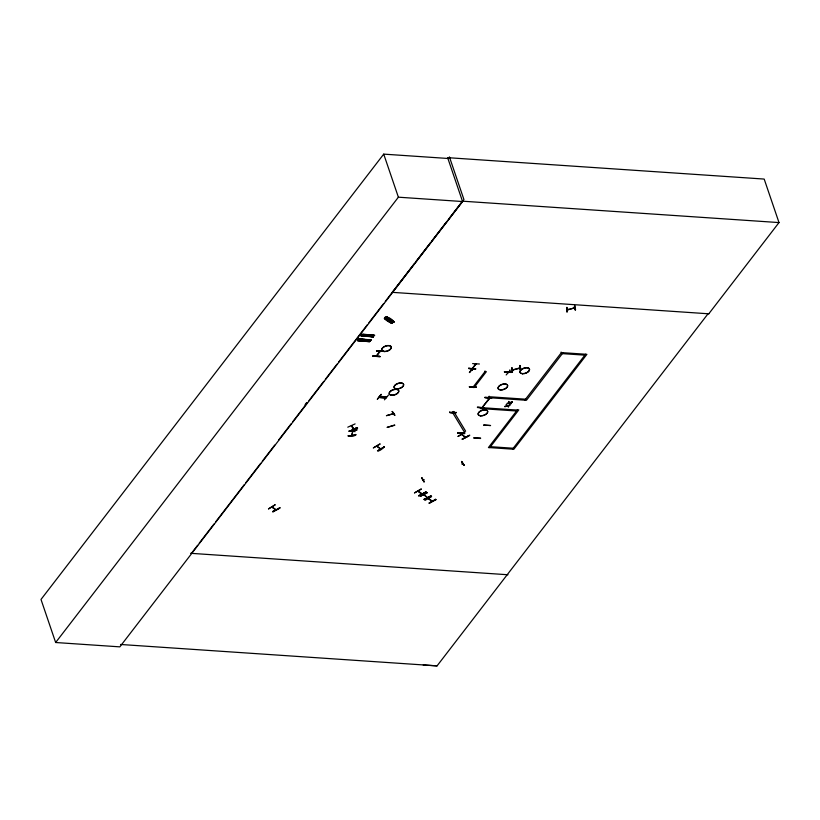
<?xml version="1.0" encoding="UTF-8"?>
<svg xmlns="http://www.w3.org/2000/svg" width="820" height="820" viewBox="0 0 820 820"><rect width="100%" height="100%" fill="white"/><g stroke="black" fill="none" stroke-linecap="round" stroke-linejoin="round"><path stroke-width="1.23" d="M471.561 370.322L472.269 370.332M348.08 435.676C347.639 437.132 356.505 436.312 355.736 434.415M376.175 356.157L379.824 351.421M376.78 355.747L380.07 351.483L379.701 351.954M453.04 412.542L453.644 412.132M475.518 364.326L476.082 363.967M480.633 408.268L480.766 407.735M507.611 372.413L507.426 372.485M469.655 372.505L473.355 367.76M381.167 394.276L377.282 399.33M352.651 428.03L354.916 431.761L352.62 427.702M424.135 481.381L423.837 481.914L421.952 477.681M512.52 372.095L512.049 367.524M512.172 372.27L511.762 367.944M566.886 307.418L567.03 312.174L566.897 307.418M357.674 340.454L369.646 341.684L357.428 340.761L358.719 338.885L371.101 339.859L369.687 341.386M370.824 340.218L358.442 339.49L370.937 339.808M373.295 336.712L374.699 335.195L362.327 334.212L361.036 336.077L373.448 336.753L361.312 335.482L373.438 336.794M369.82 341.489L357.838 340.259M480.581 438.013L473.878 437.859M351.882 435.369L352.969 430.162L351.903 435.379M352.846 430.889L353.154 430.787M356.885 429.895L349.064 431.074M355.808 435.03L348.172 436.055L355.818 434.713M349.084 431.074L356.72 429.813M351.36 425.928L351.923 426.021M353.789 429.844L354.435 429.536M392.811 414.059L393.457 413.741M423.263 479.751L423.776 479.515M462.787 463.73L462.142 464.038M372.69 356.136C395.404 357.582 357.95 355.542 379.558 356.054M456.422 412.439C456.945 413.475 448.909 413.813 449.647 411.947M468.702 368.569C483.113 368.61 470.782 370.291 468.784 368.057M475.631 368.867L475.497 369.102M457.734 433.114L464.509 433.667L464.591 433.042M491.58 397.628C486.055 399.279 479.351 395.957 491.651 397.966M358.74 338.988L370.937 340.074M361.087 335.882L373.448 336.753M352.661 430.244L352.784 430.941M391.611 323.336L391.632 323.305C377.671 316.909 387.675 313.886 394.102 321.86L386.538 316.766L394.082 321.881L391.57 323.326L384.231 318.324L392.032 323.08M384.764 317.801L392.339 322.895L384.949 317.914M385.994 317.289L393.395 322.27L393.877 321.768M472.228 368.539L475.784 363.885M488.238 397.628L488.863 397.239L488.474 397.741M272.507 507.252L271.84 507.201L275.92 509.907M276.156 509.773L272.168 507.016M377.384 446.357L376.657 446.295L377.343 446.305M380.746 449.001L377.026 446.131M418.354 491.569C419.317 492.912 426.636 496.459 418.128 491.129M428.973 498.847L432.273 501.061M461.844 432.745L461.496 433.155M427.568 497.658L424.114 494.614M423.93 479.679L423.202 479.956M461.967 463.905L462.716 463.607M512.377 369.953L520.064 367.842M513.238 369.892C509.978 370.558 523.058 367.749 519.255 368.067M567.235 309.847L574.943 307.756L567.245 309.991M489.314 398.95L482.724 406.812L488.72 398.92L489.796 398.469M447.904 158.465L383.719 154.129L41 599.451L55.657 642.511L119.843 646.857L462.572 201.535L447.628 157.655L764.189 179.067L779 222.579L708.787 313.804L392.278 292.34L463.946 199.588L449.401 156.876M55.657 642.511L398.387 197.189L462.572 201.535M305.112 404.588L306.67 402.558M191.409 553.346L197.64 545.259M199.188 543.229L213.989 524.011M215.547 521.991L244.35 484.558M245.908 482.529L260.698 463.31M262.257 461.291L274.72 445.106M278.605 440.043L291.069 423.858M292.627 421.839L307.418 402.61M308.976 400.59L323.767 381.372M325.325 379.342L336.999 364.172M338.558 362.143L367.37 324.71M368.928 322.69L383.719 303.472M385.277 301.442L414.11 263.978M415.668 261.949L430.479 242.699M432.037 240.68L446.849 221.431M448.417 219.401L461.67 202.181M485.009 371.603L472.832 387.429L474.155 387.522L486.332 371.696L484.825 371.07M525.64 399.196L489.355 396.747L488.648 397.669L526.43 400.283L562.961 352.825L561.331 352.713L524.8 400.17M483.267 406.956L483.041 407.653M504.71 406.423L506.873 405.551M506.996 405.91L506.217 404.475M507.078 403.348L509.24 402.466M509.363 402.825L508.584 401.4M507.088 405.756L508.431 407.027L508.595 406.289M507.631 405.582L509.671 405.418L509.825 404.69M509.456 402.681L510.798 403.952L510.973 403.204M509.999 402.497L512.039 402.333L512.192 401.615M512.541 449.155L585.593 354.23M423.243 665.01L437.06 665.871L708.091 313.701L708.839 313.742M384.447 399.832L388.454 395.066M376.595 351.175L383.586 351.401L376.482 350.816M472.617 363.608L479.403 363.998M469.358 372.536L476.092 363.926M472.207 370.332L471.592 370.281L472.115 370.343M469.327 386.896L476.307 387.122L469.358 386.784M504.484 372.085L511.465 372.311L504.361 371.726M477.496 407.499L484.476 407.724L477.373 407.14M457.734 433.175L464.714 433.401L457.816 432.55M507.908 372.762L507.19 372.71L507.969 372.403M509.732 369.933L510.235 370.312L506.176 374.945M358.719 340.566L359.959 338.978M362.327 335.882L363.567 334.304M359.549 340.628L360.79 339.039M363.147 335.944L364.398 334.365M360.79 340.72L362.03 339.142M364.387 336.036L365.638 334.457M361.897 340.802L363.137 339.213M365.494 336.118L366.735 334.539M363.127 340.894L364.377 339.316M366.735 336.21L367.975 334.632M368.446 341.294L369.687 339.716M372.054 336.62L373.295 335.031M483.687 425.119L490.585 425.539L483.769 425.026M376.728 446.305L380.664 448.981M428.276 498.714L432.242 501.491M392.124 322.906L384.775 317.904M351.401 425.918L353.563 429.465M353.922 429.352L351.77 425.764M423.827 494.747L427.363 497.812M573.949 307.336L574.943 307.756L574.646 307.151M385.092 318.57L387.286 317.279M385.595 318.908L387.778 317.617M386.333 319.41L388.526 318.119M386.999 319.861L389.192 318.57M387.747 320.374L389.93 319.082M390.945 322.557L393.128 321.255M268.468 508.851L275.13 504.761M268.632 508.923L275.028 504.935M379.947 443.866L373.284 447.956L380.019 444.143M272.793 511.772C286.221 503.603 278.779 509.804 272.63 511.413M279.538 508.031L272.978 511.916M458.001 436.353L464.663 432.273M458.165 436.424L464.735 432.54M462.285 439.284C475.733 431.023 468.158 437.429 462.162 438.915M462.326 439.274L469.071 435.543M421.244 489.181L414.612 492.779M421.183 488.904L414.51 492.953M418.805 495.915C432.529 487.644 424.647 494.009 418.682 495.557M418.846 495.905L425.59 492.174M424.883 500.436L431.617 496.633M429.044 503.008L435.963 499.636M435.615 499.124L429.167 503.295L435.943 499.595M427.333 492.769L420.322 496.336L427.261 492.502M379.732 396.613L386.486 397.075M376.636 351.062L383.299 351.308M504.495 371.983L511.28 372.475M477.506 407.407L484.271 407.868M347.782 427.189L355.101 423.899M355.214 428.44L357.325 427.589L357.571 428.142M355.234 428.501L357.346 427.63M357.561 428.122L350.15 431.105L349.935 430.602M392.267 411.476L394.922 415.361L392.206 411.476M392.636 413.915L393.21 413.659M353.871 429.813L354.537 429.536M421.664 478.214L424.258 481.74M461.598 461.465L464.253 465.35L461.537 461.455M574.246 307.92L573.949 307.295L574.266 308.115M381.218 394.563L377.497 399.022M508.707 401.759L509.907 402.651L512.315 401.974M507.201 403.707L509.579 403.04M506.34 404.834L507.539 405.726L509.948 405.049M504.833 406.781L507.211 406.115M575.045 309.611L575.199 309.868M520.198 369.717L520.751 369.963L519.818 365.453M465.452 437.408L461.773 434.518M394.112 413.649L386.415 415.689L394.01 413.362M394.645 424.985L387.05 427.415L394.748 425.303M567.922 309.611L567.85 308.966M349.166 431.32L356.895 429.916M352.262 434.918L351.78 434.333M386.138 317.094L393.805 322.045M394.553 415.443L392.349 411.722M461.701 461.732L463.782 465.165M462.449 201.177L779 222.579M584.885 355.152L562.202 353.625L562.909 352.702L586.915 354.322L513.863 449.247L489.868 447.617M517.276 410.072L480.991 407.622L480.284 408.544L516.569 410.994M490.575 446.695L513.248 448.232M190.66 553.305L507.959 574.758M120.499 644.469L437.06 665.871M379.865 396.439L386.691 396.931M520.259 365.638L520.72 369.933M520.372 370.005L519.931 365.72L520.259 369.738M475.702 368.836L468.866 368.293M507.395 372.526L508.062 372.536M469.501 386.609L476.307 387.112M484.876 397.474L491.703 397.987M449.708 412.286L456.412 412.501M362.317 334.468L374.514 335.431M369.922 341.345L357.622 340.515M352.938 430.151L353.205 430.869M461.742 434.538L465.637 437.244M386.107 317.022L393.672 322.116M510.122 402.856L511.096 403.563M507.754 405.941L508.718 406.648M421.992 477.978L424.135 481.74M574.102 308.135L573.938 307.541M561.105 352.057L561.331 352.713M489.181 396.203L489.355 396.747M383.719 154.129L398.387 197.189M430.797 495.567C431.976 496.561 424.083 500.415 423.93 499.216M386.363 396.839L379.578 396.357M385.953 397.362L379.168 396.89M384.016 446.633C384.816 447.023 378.143 452.65 377.456 450.518M480.602 438.495L473.806 438.013M575.599 309.857L574.605 305.327L575.168 309.97M379.086 397.444L385.882 397.987L379.086 397.444M517.492 409.795L488.412 447.587L489.735 447.669L518.814 409.877L517.492 409.795M384.139 446.931L377.589 450.846L384.16 446.961M430.91 495.854L424.063 499.544L430.93 495.895M357.428 427.866L350.058 430.941L357.428 427.866M453.726 411.496L452.291 412.091L464.171 431.72L465.606 431.135L453.726 411.496M500.61 389.982A5.012 2.634 -18.8 0 0 507.703 385.789A5.012 2.634 -18.8 0 0 500.354 385.287A5.012 2.634 -18.8 0 0 500.61 389.982M500.548 389.808A5.012 2.644 -18.8 0 0 507.652 385.605A5.012 2.644 -18.8 0 0 500.292 385.113A5.012 2.644 -18.8 0 0 500.548 389.808M384.242 351.575A5.002 2.634 -18.8 0 0 391.324 347.393A5.002 2.634 -18.8 0 0 383.985 346.901A5.002 2.634 -18.8 0 0 384.242 351.575M384.18 351.442A5.012 2.644 -18.8 0 0 391.294 347.239A5.012 2.644 -18.8 0 0 383.924 346.747A5.012 2.644 -18.8 0 0 384.18 351.442M391.745 395.322A5.012 2.634 -18.8 0 0 398.838 391.13A5.012 2.634 -18.8 0 0 391.488 390.627A5.012 2.634 -18.8 0 0 391.745 395.322M391.683 395.148A5.012 2.644 -18.8 0 0 398.786 390.945A5.012 2.644 -18.8 0 0 391.427 390.453A5.012 2.644 -18.8 0 0 391.683 395.148M396.613 388.977A5.012 2.634 -18.8 0 0 403.707 384.785A5.012 2.634 -18.8 0 0 396.357 384.293A5.012 2.634 -18.8 0 0 396.613 388.977M396.552 388.823A5.012 2.644 -18.8 0 0 403.655 384.621A5.012 2.644 -18.8 0 0 396.296 384.119A5.012 2.644 -18.8 0 0 396.552 388.823M480.674 415.883A5.012 2.634 -18.8 0 0 487.767 411.691A5.012 2.634 -18.8 0 0 480.417 411.199A5.012 2.634 -18.8 0 0 480.674 415.883M480.612 415.719A5.012 2.644 -18.8 0 0 487.715 411.527A5.012 2.644 -18.8 0 0 480.356 411.025A5.012 2.644 -18.8 0 0 480.612 415.719M522.494 373.756A5.012 2.634 -18.8 0 0 529.587 369.564A5.012 2.634 -18.8 0 0 522.237 369.072A5.012 2.634 -18.8 0 0 522.494 373.756M522.432 373.592A5.012 2.644 -18.8 0 0 529.535 369.389A5.012 2.644 -18.8 0 0 522.176 368.887A5.012 2.644 -18.8 0 0 522.432 373.592"/></g></svg>
